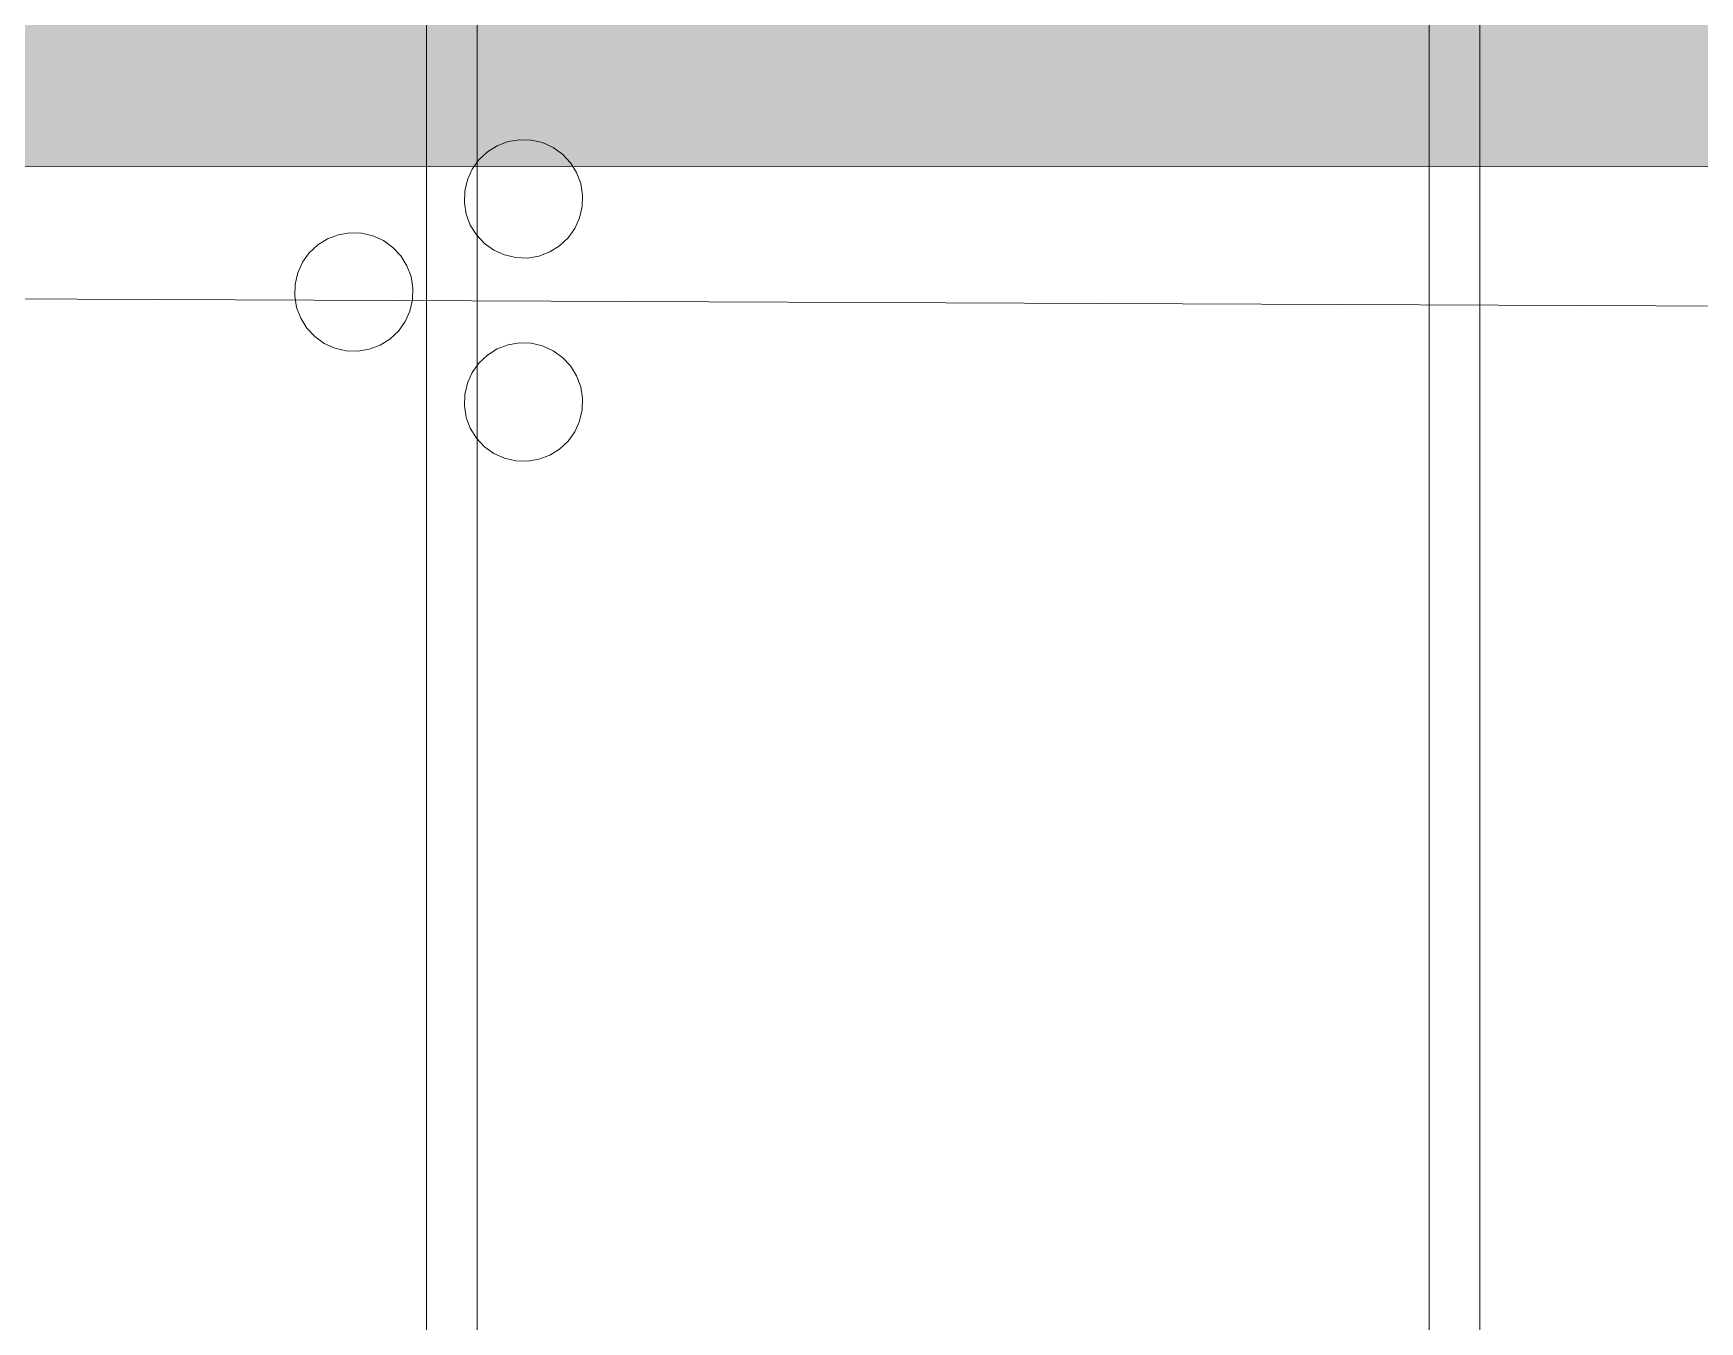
# Model space of a CAD drawing. Header units: inches. Extents: x -10671 to 1761, y -674 to 7170.
# Drawn here: x -7963.9 to -7767.1, y 5463.4 to 5615.5 of the extents above; entities that cross this region are included whole.
import ezdxf

# ---------------------------------------------------------------- set-up
doc = ezdxf.new("R2010")
doc.units = ezdxf.units.IN
doc.header["$LTSCALE"] = 19.2
doc.header["$MEASUREMENT"] = 0
doc.layers.add('Venue-Ceiling-HVAC', color=7, linetype='Continuous', lineweight=5, true_color=0xbbbbbb)
doc.layers.add('Venue-Rigging Steel-High', color=7, linetype='Continuous', lineweight=5, true_color=0x800000)
doc.layers.add('Venue-Ceiling-Lights', color=7, linetype='Continuous', lineweight=5)
doc.layers.add('Venue-Ceiling-Lights Circuits', color=7, linetype='Continuous', lineweight=5)

# ---------------------------------------------------------------- blocks, each defined once
blk = doc.blocks.new('Group-1314-1')
at = {"layer": 'Venue-Ceiling-Lights', "color": 12, "linetype": 'Continuous', "lineweight": 5, "true_color": 0xdd0000}
for points, invisible_edges in [([(-7912.96, 5595.51, 372.05), (-7910.24, 5601.52, 372.05), (-7906.44, 5602.95, 372.05), (-7912.96, 5595.51, 372.05)], 15), ([(-7905.52, 5588.98, 372.05), (-7912.96, 5595.51, 372.05), (-7906.44, 5602.95, 372.05), (-7905.52, 5588.98, 372.05)], 15), ([(-7906.44, 5602.95, 360.05), (-7910.24, 5601.52, 360.05), (-7912.96, 5595.51, 360.05), (-7906.44, 5602.95, 360.05)], 15), ([(-7898.99, 5596.42, 360.05), (-7906.44, 5602.95, 360.05), (-7912.96, 5595.51, 360.05), (-7898.99, 5596.42, 360.05)], 15), ([(-7912.96, 5595.51, 372.05), (-7912.04, 5599.47, 372.05), (-7910.24, 5601.52, 372.05), (-7912.96, 5595.51, 372.05)], 15), ([(-7910.24, 5601.52, 360.05), (-7912.04, 5599.47, 360.05), (-7912.96, 5595.51, 360.05), (-7910.24, 5601.52, 360.05)], 15), ([(-7912.04, 5599.47, 372.05), (-7911.24, 5600.58, 372.05), (-7910.24, 5601.52, 372.05), (-7912.04, 5599.47, 372.05)], 12), ([(-7910.24, 5601.52, 360.05), (-7911.24, 5600.58, 360.05), (-7912.04, 5599.47, 360.05), (-7910.24, 5601.52, 360.05)], 12), ([(-7910.24, 5601.52, 372.05), (-7909.08, 5602.24, 372.05), (-7906.44, 5602.95, 372.05), (-7910.24, 5601.52, 372.05)], 14), ([(-7906.44, 5602.95, 360.05), (-7909.08, 5602.24, 360.05), (-7910.24, 5601.52, 360.05), (-7906.44, 5602.95, 360.05)], 13), ([(-7909.08, 5602.24, 372.05), (-7907.79, 5602.73, 372.05), (-7906.44, 5602.95, 372.05), (-7909.08, 5602.24, 372.05)], 12), ([(-7906.44, 5602.95, 360.05), (-7907.79, 5602.73, 360.05), (-7909.08, 5602.24, 360.05), (-7906.44, 5602.95, 360.05)], 12), ([(-7906.44, 5602.95, 372.05), (-7905.07, 5602.91, 372.05), (-7902.48, 5602.03, 372.05), (-7906.44, 5602.95, 372.05)], 14), ([(-7906.44, 5602.95, 372.05), (-7902.48, 5602.03, 372.05), (-7900.43, 5600.23, 372.05), (-7906.44, 5602.95, 372.05)], 15), ([(-7906.44, 5602.95, 372.05), (-7900.43, 5600.23, 372.05), (-7898.99, 5596.42, 372.05), (-7906.44, 5602.95, 372.05)], 15), ([(-7906.44, 5602.95, 372.05), (-7898.99, 5596.42, 372.05), (-7905.52, 5588.98, 372.05), (-7906.44, 5602.95, 372.05)], 15), ([(-7902.48, 5602.03, 360.05), (-7905.07, 5602.91, 360.05), (-7906.44, 5602.95, 360.05), (-7902.48, 5602.03, 360.05)], 13), ([(-7900.43, 5600.23, 360.05), (-7902.48, 5602.03, 360.05), (-7906.44, 5602.95, 360.05), (-7900.43, 5600.23, 360.05)], 15), ([(-7898.99, 5596.42, 360.05), (-7900.43, 5600.23, 360.05), (-7906.44, 5602.95, 360.05), (-7898.99, 5596.42, 360.05)], 15), ([(-7905.07, 5602.91, 372.05), (-7903.73, 5602.6, 372.05), (-7902.48, 5602.03, 372.05), (-7905.07, 5602.91, 372.05)], 12), ([(-7902.48, 5602.03, 360.05), (-7903.73, 5602.6, 360.05), (-7905.07, 5602.91, 360.05), (-7902.48, 5602.03, 360.05)], 12), ([(-7902.48, 5602.03, 372.05), (-7901.36, 5601.23, 372.05), (-7900.43, 5600.23, 372.05), (-7902.48, 5602.03, 372.05)], 12), ([(-7900.43, 5600.23, 360.05), (-7901.36, 5601.23, 360.05), (-7902.48, 5602.03, 360.05), (-7900.43, 5600.23, 360.05)], 12), ([(-7912.96, 5595.51, 372.05), (-7912.92, 5596.88, 372.05), (-7912.04, 5599.47, 372.05), (-7912.96, 5595.51, 372.05)], 14), ([(-7912.04, 5599.47, 360.05), (-7912.92, 5596.88, 360.05), (-7912.96, 5595.51, 360.05), (-7912.04, 5599.47, 360.05)], 13), ([(-7912.92, 5596.88, 372.05), (-7912.61, 5598.22, 372.05), (-7912.04, 5599.47, 372.05), (-7912.92, 5596.88, 372.05)], 12), ([(-7912.04, 5599.47, 360.05), (-7912.61, 5598.22, 360.05), (-7912.92, 5596.88, 360.05), (-7912.04, 5599.47, 360.05)], 12), ([(-7900.43, 5600.23, 372.05), (-7899.7, 5599.06, 372.05), (-7898.99, 5596.42, 372.05), (-7900.43, 5600.23, 372.05)], 14), ([(-7898.99, 5596.42, 360.05), (-7899.7, 5599.06, 360.05), (-7900.43, 5600.23, 360.05), (-7898.99, 5596.42, 360.05)], 13), ([(-7899.7, 5599.06, 372.05), (-7899.22, 5597.78, 372.05), (-7898.99, 5596.42, 372.05), (-7899.7, 5599.06, 372.05)], 12), ([(-7898.99, 5596.42, 360.05), (-7899.22, 5597.78, 360.05), (-7899.7, 5599.06, 360.05), (-7898.99, 5596.42, 360.05)], 12), ([(-7912.96, 5595.51, 360.05), (-7905.52, 5588.98, 360.05), (-7898.99, 5596.42, 360.05), (-7912.96, 5595.51, 360.05)], 15), ([(-7912.26, 5592.87, 372.05), (-7912.74, 5594.15, 372.05), (-7912.96, 5595.51, 372.05), (-7912.26, 5592.87, 372.05)], 12), ([(-7911.53, 5591.71, 372.05), (-7912.26, 5592.87, 372.05), (-7912.96, 5595.51, 372.05), (-7911.53, 5591.71, 372.05)], 14), ([(-7905.52, 5588.98, 372.05), (-7911.53, 5591.71, 372.05), (-7912.96, 5595.51, 372.05), (-7905.52, 5588.98, 372.05)], 15), ([(-7912.96, 5595.51, 360.05), (-7912.74, 5594.15, 360.05), (-7912.26, 5592.87, 360.05), (-7912.96, 5595.51, 360.05)], 12), ([(-7912.96, 5595.51, 360.05), (-7912.26, 5592.87, 360.05), (-7911.53, 5591.71, 360.05), (-7912.96, 5595.51, 360.05)], 13), ([(-7912.96, 5595.51, 360.05), (-7911.53, 5591.71, 360.05), (-7905.52, 5588.98, 360.05), (-7912.96, 5595.51, 360.05)], 15), ([(-7898.99, 5596.42, 372.05), (-7901.72, 5590.41, 372.05), (-7905.52, 5588.98, 372.05), (-7898.99, 5596.42, 372.05)], 15), ([(-7905.52, 5588.98, 360.05), (-7901.72, 5590.41, 360.05), (-7898.99, 5596.42, 360.05), (-7905.52, 5588.98, 360.05)], 15), ([(-7898.99, 5596.42, 372.05), (-7899.92, 5592.47, 372.05), (-7901.72, 5590.41, 372.05), (-7898.99, 5596.42, 372.05)], 15), ([(-7901.72, 5590.41, 360.05), (-7899.92, 5592.47, 360.05), (-7898.99, 5596.42, 360.05), (-7901.72, 5590.41, 360.05)], 15), ([(-7898.99, 5596.42, 372.05), (-7899.04, 5595.05, 372.05), (-7899.92, 5592.47, 372.05), (-7898.99, 5596.42, 372.05)], 14), ([(-7899.92, 5592.47, 360.05), (-7899.04, 5595.05, 360.05), (-7898.99, 5596.42, 360.05), (-7899.92, 5592.47, 360.05)], 13), ([(-7899.04, 5595.05, 372.05), (-7899.35, 5593.72, 372.05), (-7899.92, 5592.47, 372.05), (-7899.04, 5595.05, 372.05)], 12), ([(-7899.92, 5592.47, 360.05), (-7899.35, 5593.72, 360.05), (-7899.04, 5595.05, 360.05), (-7899.92, 5592.47, 360.05)], 12), ([(-7933, 5584.51, 372.05), (-7930.28, 5590.52, 372.05), (-7926.47, 5591.95, 372.05), (-7933, 5584.51, 372.05)], 15), ([(-7925.56, 5577.98, 372.05), (-7933, 5584.51, 372.05), (-7926.47, 5591.95, 372.05), (-7925.56, 5577.98, 372.05)], 15), ([(-7926.47, 5591.95, 360.05), (-7930.28, 5590.52, 360.05), (-7933, 5584.51, 360.05), (-7926.47, 5591.95, 360.05)], 15), ([(-7919.03, 5585.42, 360.05), (-7926.47, 5591.95, 360.05), (-7933, 5584.51, 360.05), (-7919.03, 5585.42, 360.05)], 15), ([(-7930.28, 5590.52, 372.05), (-7929.11, 5591.24, 372.05), (-7926.47, 5591.95, 372.05), (-7930.28, 5590.52, 372.05)], 14), ([(-7926.47, 5591.95, 360.05), (-7929.11, 5591.24, 360.05), (-7930.28, 5590.52, 360.05), (-7926.47, 5591.95, 360.05)], 13), ([(-7929.11, 5591.24, 372.05), (-7927.83, 5591.73, 372.05), (-7926.47, 5591.95, 372.05), (-7929.11, 5591.24, 372.05)], 12), ([(-7926.47, 5591.95, 360.05), (-7927.83, 5591.73, 360.05), (-7929.11, 5591.24, 360.05), (-7926.47, 5591.95, 360.05)], 12), ([(-7926.47, 5591.95, 372.05), (-7925.1, 5591.91, 372.05), (-7922.51, 5591.03, 372.05), (-7926.47, 5591.95, 372.05)], 14), ([(-7926.47, 5591.95, 372.05), (-7922.51, 5591.03, 372.05), (-7920.46, 5589.23, 372.05), (-7926.47, 5591.95, 372.05)], 15), ([(-7926.47, 5591.95, 372.05), (-7920.46, 5589.23, 372.05), (-7919.03, 5585.42, 372.05), (-7926.47, 5591.95, 372.05)], 15), ([(-7926.47, 5591.95, 372.05), (-7919.03, 5585.42, 372.05), (-7925.56, 5577.98, 372.05), (-7926.47, 5591.95, 372.05)], 15), ([(-7922.51, 5591.03, 360.05), (-7925.1, 5591.91, 360.05), (-7926.47, 5591.95, 360.05), (-7922.51, 5591.03, 360.05)], 13), ([(-7920.46, 5589.23, 360.05), (-7922.51, 5591.03, 360.05), (-7926.47, 5591.95, 360.05), (-7920.46, 5589.23, 360.05)], 15), ([(-7919.03, 5585.42, 360.05), (-7920.46, 5589.23, 360.05), (-7926.47, 5591.95, 360.05), (-7919.03, 5585.42, 360.05)], 15), ([(-7925.1, 5591.91, 372.05), (-7923.76, 5591.6, 372.05), (-7922.51, 5591.03, 372.05), (-7925.1, 5591.91, 372.05)], 12), ([(-7922.51, 5591.03, 360.05), (-7923.76, 5591.6, 360.05), (-7925.1, 5591.91, 360.05), (-7922.51, 5591.03, 360.05)], 12), ([(-7909.48, 5589.9, 372.05), (-7910.59, 5590.7, 372.05), (-7911.53, 5591.71, 372.05), (-7909.48, 5589.9, 372.05)], 12), ([(-7905.52, 5588.98, 372.05), (-7909.48, 5589.9, 372.05), (-7911.53, 5591.71, 372.05), (-7905.52, 5588.98, 372.05)], 15), ([(-7911.53, 5591.71, 360.05), (-7910.59, 5590.7, 360.05), (-7909.48, 5589.9, 360.05), (-7911.53, 5591.71, 360.05)], 12), ([(-7911.53, 5591.71, 360.05), (-7909.48, 5589.9, 360.05), (-7905.52, 5588.98, 360.05), (-7911.53, 5591.71, 360.05)], 15), ([(-7899.92, 5592.47, 372.05), (-7900.72, 5591.35, 372.05), (-7901.72, 5590.41, 372.05), (-7899.92, 5592.47, 372.05)], 12), ([(-7901.72, 5590.41, 360.05), (-7900.72, 5591.35, 360.05), (-7899.92, 5592.47, 360.05), (-7901.72, 5590.41, 360.05)], 12), ([(-7933, 5584.51, 372.05), (-7932.08, 5588.47, 372.05), (-7930.28, 5590.52, 372.05), (-7933, 5584.51, 372.05)], 15), ([(-7930.28, 5590.52, 360.05), (-7932.08, 5588.47, 360.05), (-7933, 5584.51, 360.05), (-7930.28, 5590.52, 360.05)], 15), ([(-7932.08, 5588.47, 372.05), (-7931.28, 5589.58, 372.05), (-7930.28, 5590.52, 372.05), (-7932.08, 5588.47, 372.05)], 12), ([(-7930.28, 5590.52, 360.05), (-7931.28, 5589.58, 360.05), (-7932.08, 5588.47, 360.05), (-7930.28, 5590.52, 360.05)], 12), ([(-7922.51, 5591.03, 372.05), (-7921.4, 5590.23, 372.05), (-7920.46, 5589.23, 372.05), (-7922.51, 5591.03, 372.05)], 12), ([(-7920.46, 5589.23, 360.05), (-7921.4, 5590.23, 360.05), (-7922.51, 5591.03, 360.05), (-7920.46, 5589.23, 360.05)], 12), ([(-7906.89, 5589.03, 372.05), (-7908.23, 5589.34, 372.05), (-7909.48, 5589.9, 372.05), (-7906.89, 5589.03, 372.05)], 12), ([(-7905.52, 5588.98, 372.05), (-7906.89, 5589.03, 372.05), (-7909.48, 5589.9, 372.05), (-7905.52, 5588.98, 372.05)], 14), ([(-7909.48, 5589.9, 360.05), (-7908.23, 5589.34, 360.05), (-7906.89, 5589.03, 360.05), (-7909.48, 5589.9, 360.05)], 12), ([(-7909.48, 5589.9, 360.05), (-7906.89, 5589.03, 360.05), (-7905.52, 5588.98, 360.05), (-7909.48, 5589.9, 360.05)], 13), ([(-7901.72, 5590.41, 372.05), (-7902.88, 5589.69, 372.05), (-7905.52, 5588.98, 372.05), (-7901.72, 5590.41, 372.05)], 14), ([(-7905.52, 5588.98, 360.05), (-7902.88, 5589.69, 360.05), (-7901.72, 5590.41, 360.05), (-7905.52, 5588.98, 360.05)], 13), ([(-7902.88, 5589.69, 372.05), (-7904.17, 5589.21, 372.05), (-7905.52, 5588.98, 372.05), (-7902.88, 5589.69, 372.05)], 12), ([(-7905.52, 5588.98, 360.05), (-7904.17, 5589.21, 360.05), (-7902.88, 5589.69, 360.05), (-7905.52, 5588.98, 360.05)], 12), ([(-7933, 5584.51, 372.05), (-7932.95, 5585.88, 372.05), (-7932.08, 5588.47, 372.05), (-7933, 5584.51, 372.05)], 14), ([(-7932.08, 5588.47, 360.05), (-7932.95, 5585.88, 360.05), (-7933, 5584.51, 360.05), (-7932.08, 5588.47, 360.05)], 13), ([(-7932.95, 5585.88, 372.05), (-7932.64, 5587.22, 372.05), (-7932.08, 5588.47, 372.05), (-7932.95, 5585.88, 372.05)], 12), ([(-7932.08, 5588.47, 360.05), (-7932.64, 5587.22, 360.05), (-7932.95, 5585.88, 360.05), (-7932.08, 5588.47, 360.05)], 12), ([(-7920.46, 5589.23, 372.05), (-7919.74, 5588.06, 372.05), (-7919.03, 5585.42, 372.05), (-7920.46, 5589.23, 372.05)], 14), ([(-7919.03, 5585.42, 360.05), (-7919.74, 5588.06, 360.05), (-7920.46, 5589.23, 360.05), (-7919.03, 5585.42, 360.05)], 13), ([(-7919.74, 5588.06, 372.05), (-7919.25, 5586.78, 372.05), (-7919.03, 5585.42, 372.05), (-7919.74, 5588.06, 372.05)], 12), ([(-7919.03, 5585.42, 360.05), (-7919.25, 5586.78, 360.05), (-7919.74, 5588.06, 360.05), (-7919.03, 5585.42, 360.05)], 12), ([(-7933, 5584.51, 360.05), (-7925.56, 5577.98, 360.05), (-7919.03, 5585.42, 360.05), (-7933, 5584.51, 360.05)], 15), ([(-7919.03, 5585.42, 372.05), (-7921.75, 5579.41, 372.05), (-7925.56, 5577.98, 372.05), (-7919.03, 5585.42, 372.05)], 15), ([(-7925.56, 5577.98, 360.05), (-7921.75, 5579.41, 360.05), (-7919.03, 5585.42, 360.05), (-7925.56, 5577.98, 360.05)], 15), ([(-7919.03, 5585.42, 372.05), (-7919.95, 5581.47, 372.05), (-7921.75, 5579.41, 372.05), (-7919.03, 5585.42, 372.05)], 15), ([(-7921.75, 5579.41, 360.05), (-7919.95, 5581.47, 360.05), (-7919.03, 5585.42, 360.05), (-7921.75, 5579.41, 360.05)], 15), ([(-7919.03, 5585.42, 372.05), (-7919.07, 5584.05, 372.05), (-7919.95, 5581.47, 372.05), (-7919.03, 5585.42, 372.05)], 14), ([(-7919.95, 5581.47, 360.05), (-7919.07, 5584.05, 360.05), (-7919.03, 5585.42, 360.05), (-7919.95, 5581.47, 360.05)], 13), ([(-7932.29, 5581.87, 372.05), (-7932.78, 5583.15, 372.05), (-7933, 5584.51, 372.05), (-7932.29, 5581.87, 372.05)], 12), ([(-7931.57, 5580.71, 372.05), (-7932.29, 5581.87, 372.05), (-7933, 5584.51, 372.05), (-7931.57, 5580.71, 372.05)], 14), ([(-7925.56, 5577.98, 372.05), (-7931.57, 5580.71, 372.05), (-7933, 5584.51, 372.05), (-7925.56, 5577.98, 372.05)], 15), ([(-7933, 5584.51, 360.05), (-7932.78, 5583.15, 360.05), (-7932.29, 5581.87, 360.05), (-7933, 5584.51, 360.05)], 12), ([(-7933, 5584.51, 360.05), (-7932.29, 5581.87, 360.05), (-7931.57, 5580.71, 360.05), (-7933, 5584.51, 360.05)], 13), ([(-7933, 5584.51, 360.05), (-7931.57, 5580.71, 360.05), (-7925.56, 5577.98, 360.05), (-7933, 5584.51, 360.05)], 15), ([(-7919.07, 5584.05, 372.05), (-7919.39, 5582.72, 372.05), (-7919.95, 5581.47, 372.05), (-7919.07, 5584.05, 372.05)], 12), ([(-7919.95, 5581.47, 360.05), (-7919.39, 5582.72, 360.05), (-7919.07, 5584.05, 360.05), (-7919.95, 5581.47, 360.05)], 12), ([(-7919.95, 5581.47, 372.05), (-7920.75, 5580.35, 372.05), (-7921.75, 5579.41, 372.05), (-7919.95, 5581.47, 372.05)], 12), ([(-7921.75, 5579.41, 360.05), (-7920.75, 5580.35, 360.05), (-7919.95, 5581.47, 360.05), (-7921.75, 5579.41, 360.05)], 12), ([(-7929.51, 5578.9, 372.05), (-7930.63, 5579.7, 372.05), (-7931.57, 5580.71, 372.05), (-7929.51, 5578.9, 372.05)], 12), ([(-7925.56, 5577.98, 372.05), (-7929.51, 5578.9, 372.05), (-7931.57, 5580.71, 372.05), (-7925.56, 5577.98, 372.05)], 15), ([(-7931.57, 5580.71, 360.05), (-7930.63, 5579.7, 360.05), (-7929.51, 5578.9, 360.05), (-7931.57, 5580.71, 360.05)], 12), ([(-7931.57, 5580.71, 360.05), (-7929.51, 5578.9, 360.05), (-7925.56, 5577.98, 360.05), (-7931.57, 5580.71, 360.05)], 15), ([(-7926.93, 5578.03, 372.05), (-7928.26, 5578.34, 372.05), (-7929.51, 5578.9, 372.05), (-7926.93, 5578.03, 372.05)], 12), ([(-7925.56, 5577.98, 372.05), (-7926.93, 5578.03, 372.05), (-7929.51, 5578.9, 372.05), (-7925.56, 5577.98, 372.05)], 14), ([(-7929.51, 5578.9, 360.05), (-7928.26, 5578.34, 360.05), (-7926.93, 5578.03, 360.05), (-7929.51, 5578.9, 360.05)], 12), ([(-7929.51, 5578.9, 360.05), (-7926.93, 5578.03, 360.05), (-7925.56, 5577.98, 360.05), (-7929.51, 5578.9, 360.05)], 13), ([(-7921.75, 5579.41, 372.05), (-7922.92, 5578.69, 372.05), (-7925.56, 5577.98, 372.05), (-7921.75, 5579.41, 372.05)], 14), ([(-7925.56, 5577.98, 360.05), (-7922.92, 5578.69, 360.05), (-7921.75, 5579.41, 360.05), (-7925.56, 5577.98, 360.05)], 13), ([(-7922.92, 5578.69, 372.05), (-7924.2, 5578.21, 372.05), (-7925.56, 5577.98, 372.05), (-7922.92, 5578.69, 372.05)], 12), ([(-7925.56, 5577.98, 360.05), (-7924.2, 5578.21, 360.05), (-7922.92, 5578.69, 360.05), (-7925.56, 5577.98, 360.05)], 12), ([(-7912.96, 5571.51, 372.05), (-7910.24, 5577.52, 372.05), (-7906.44, 5578.95, 372.05), (-7912.96, 5571.51, 372.05)], 15), ([(-7905.52, 5564.98, 372.05), (-7912.96, 5571.51, 372.05), (-7906.44, 5578.95, 372.05), (-7905.52, 5564.98, 372.05)], 15), ([(-7906.44, 5578.95, 360.05), (-7910.24, 5577.52, 360.05), (-7912.96, 5571.51, 360.05), (-7906.44, 5578.95, 360.05)], 15), ([(-7898.99, 5572.42, 360.05), (-7906.44, 5578.95, 360.05), (-7912.96, 5571.51, 360.05), (-7898.99, 5572.42, 360.05)], 15), ([(-7912.96, 5571.51, 372.05), (-7912.04, 5575.47, 372.05), (-7910.24, 5577.52, 372.05), (-7912.96, 5571.51, 372.05)], 15), ([(-7910.24, 5577.52, 360.05), (-7912.04, 5575.47, 360.05), (-7912.96, 5571.51, 360.05), (-7910.24, 5577.52, 360.05)], 15), ([(-7912.04, 5575.47, 372.05), (-7911.24, 5576.58, 372.05), (-7910.24, 5577.52, 372.05), (-7912.04, 5575.47, 372.05)], 12), ([(-7910.24, 5577.52, 360.05), (-7911.24, 5576.58, 360.05), (-7912.04, 5575.47, 360.05), (-7910.24, 5577.52, 360.05)], 12), ([(-7910.24, 5577.52, 372.05), (-7909.08, 5578.24, 372.05), (-7906.44, 5578.95, 372.05), (-7910.24, 5577.52, 372.05)], 14), ([(-7906.44, 5578.95, 360.05), (-7909.08, 5578.24, 360.05), (-7910.24, 5577.52, 360.05), (-7906.44, 5578.95, 360.05)], 13), ([(-7909.08, 5578.24, 372.05), (-7907.79, 5578.73, 372.05), (-7906.44, 5578.95, 372.05), (-7909.08, 5578.24, 372.05)], 12), ([(-7906.44, 5578.95, 360.05), (-7907.79, 5578.73, 360.05), (-7909.08, 5578.24, 360.05), (-7906.44, 5578.95, 360.05)], 12), ([(-7906.44, 5578.95, 372.05), (-7905.07, 5578.91, 372.05), (-7902.48, 5578.03, 372.05), (-7906.44, 5578.95, 372.05)], 14), ([(-7906.44, 5578.95, 372.05), (-7902.48, 5578.03, 372.05), (-7900.43, 5576.23, 372.05), (-7906.44, 5578.95, 372.05)], 15), ([(-7906.44, 5578.95, 372.05), (-7900.43, 5576.23, 372.05), (-7898.99, 5572.42, 372.05), (-7906.44, 5578.95, 372.05)], 15), ([(-7906.44, 5578.95, 372.05), (-7898.99, 5572.42, 372.05), (-7905.52, 5564.98, 372.05), (-7906.44, 5578.95, 372.05)], 15), ([(-7902.48, 5578.03, 360.05), (-7905.07, 5578.91, 360.05), (-7906.44, 5578.95, 360.05), (-7902.48, 5578.03, 360.05)], 13), ([(-7900.43, 5576.23, 360.05), (-7902.48, 5578.03, 360.05), (-7906.44, 5578.95, 360.05), (-7900.43, 5576.23, 360.05)], 15), ([(-7898.99, 5572.42, 360.05), (-7900.43, 5576.23, 360.05), (-7906.44, 5578.95, 360.05), (-7898.99, 5572.42, 360.05)], 15), ([(-7905.07, 5578.91, 372.05), (-7903.73, 5578.6, 372.05), (-7902.48, 5578.03, 372.05), (-7905.07, 5578.91, 372.05)], 12), ([(-7902.48, 5578.03, 360.05), (-7903.73, 5578.6, 360.05), (-7905.07, 5578.91, 360.05), (-7902.48, 5578.03, 360.05)], 12), ([(-7902.48, 5578.03, 372.05), (-7901.36, 5577.23, 372.05), (-7900.43, 5576.23, 372.05), (-7902.48, 5578.03, 372.05)], 12), ([(-7900.43, 5576.23, 360.05), (-7901.36, 5577.23, 360.05), (-7902.48, 5578.03, 360.05), (-7900.43, 5576.23, 360.05)], 12), ([(-7900.43, 5576.23, 372.05), (-7899.7, 5575.06, 372.05), (-7898.99, 5572.42, 372.05), (-7900.43, 5576.23, 372.05)], 14), ([(-7898.99, 5572.42, 360.05), (-7899.7, 5575.06, 360.05), (-7900.43, 5576.23, 360.05), (-7898.99, 5572.42, 360.05)], 13), ([(-7912.96, 5571.51, 372.05), (-7912.92, 5572.88, 372.05), (-7912.04, 5575.47, 372.05), (-7912.96, 5571.51, 372.05)], 14), ([(-7912.04, 5575.47, 360.05), (-7912.92, 5572.88, 360.05), (-7912.96, 5571.51, 360.05), (-7912.04, 5575.47, 360.05)], 13), ([(-7912.92, 5572.88, 372.05), (-7912.61, 5574.22, 372.05), (-7912.04, 5575.47, 372.05), (-7912.92, 5572.88, 372.05)], 12), ([(-7912.04, 5575.47, 360.05), (-7912.61, 5574.22, 360.05), (-7912.92, 5572.88, 360.05), (-7912.04, 5575.47, 360.05)], 12), ([(-7899.7, 5575.06, 372.05), (-7899.22, 5573.78, 372.05), (-7898.99, 5572.42, 372.05), (-7899.7, 5575.06, 372.05)], 12), ([(-7898.99, 5572.42, 360.05), (-7899.22, 5573.78, 360.05), (-7899.7, 5575.06, 360.05), (-7898.99, 5572.42, 360.05)], 12), ([(-7912.96, 5571.51, 360.05), (-7905.52, 5564.98, 360.05), (-7898.99, 5572.42, 360.05), (-7912.96, 5571.51, 360.05)], 15), ([(-7898.99, 5572.42, 372.05), (-7901.72, 5566.41, 372.05), (-7905.52, 5564.98, 372.05), (-7898.99, 5572.42, 372.05)], 15), ([(-7905.52, 5564.98, 360.05), (-7901.72, 5566.41, 360.05), (-7898.99, 5572.42, 360.05), (-7905.52, 5564.98, 360.05)], 15), ([(-7898.99, 5572.42, 372.05), (-7899.92, 5568.47, 372.05), (-7901.72, 5566.41, 372.05), (-7898.99, 5572.42, 372.05)], 15), ([(-7901.72, 5566.41, 360.05), (-7899.92, 5568.47, 360.05), (-7898.99, 5572.42, 360.05), (-7901.72, 5566.41, 360.05)], 15), ([(-7898.99, 5572.42, 372.05), (-7899.04, 5571.05, 372.05), (-7899.92, 5568.47, 372.05), (-7898.99, 5572.42, 372.05)], 14), ([(-7899.92, 5568.47, 360.05), (-7899.04, 5571.05, 360.05), (-7898.99, 5572.42, 360.05), (-7899.92, 5568.47, 360.05)], 13), ([(-7912.26, 5568.87, 372.05), (-7912.74, 5570.15, 372.05), (-7912.96, 5571.51, 372.05), (-7912.26, 5568.87, 372.05)], 12), ([(-7911.53, 5567.71, 372.05), (-7912.26, 5568.87, 372.05), (-7912.96, 5571.51, 372.05), (-7911.53, 5567.71, 372.05)], 14), ([(-7905.52, 5564.98, 372.05), (-7911.53, 5567.71, 372.05), (-7912.96, 5571.51, 372.05), (-7905.52, 5564.98, 372.05)], 15), ([(-7912.96, 5571.51, 360.05), (-7912.74, 5570.15, 360.05), (-7912.26, 5568.87, 360.05), (-7912.96, 5571.51, 360.05)], 12), ([(-7912.96, 5571.51, 360.05), (-7912.26, 5568.87, 360.05), (-7911.53, 5567.71, 360.05), (-7912.96, 5571.51, 360.05)], 13), ([(-7912.96, 5571.51, 360.05), (-7911.53, 5567.71, 360.05), (-7905.52, 5564.98, 360.05), (-7912.96, 5571.51, 360.05)], 15), ([(-7899.04, 5571.05, 372.05), (-7899.35, 5569.72, 372.05), (-7899.92, 5568.47, 372.05), (-7899.04, 5571.05, 372.05)], 12), ([(-7899.92, 5568.47, 360.05), (-7899.35, 5569.72, 360.05), (-7899.04, 5571.05, 360.05), (-7899.92, 5568.47, 360.05)], 12), ([(-7909.48, 5565.9, 372.05), (-7910.59, 5566.7, 372.05), (-7911.53, 5567.71, 372.05), (-7909.48, 5565.9, 372.05)], 12), ([(-7905.52, 5564.98, 372.05), (-7909.48, 5565.9, 372.05), (-7911.53, 5567.71, 372.05), (-7905.52, 5564.98, 372.05)], 15), ([(-7911.53, 5567.71, 360.05), (-7910.59, 5566.7, 360.05), (-7909.48, 5565.9, 360.05), (-7911.53, 5567.71, 360.05)], 12), ([(-7911.53, 5567.71, 360.05), (-7909.48, 5565.9, 360.05), (-7905.52, 5564.98, 360.05), (-7911.53, 5567.71, 360.05)], 15), ([(-7899.92, 5568.47, 372.05), (-7900.72, 5567.35, 372.05), (-7901.72, 5566.41, 372.05), (-7899.92, 5568.47, 372.05)], 12), ([(-7901.72, 5566.41, 360.05), (-7900.72, 5567.35, 360.05), (-7899.92, 5568.47, 360.05), (-7901.72, 5566.41, 360.05)], 12), ([(-7906.89, 5565.03, 372.05), (-7908.23, 5565.34, 372.05), (-7909.48, 5565.9, 372.05), (-7906.89, 5565.03, 372.05)], 12), ([(-7905.52, 5564.98, 372.05), (-7906.89, 5565.03, 372.05), (-7909.48, 5565.9, 372.05), (-7905.52, 5564.98, 372.05)], 14), ([(-7909.48, 5565.9, 360.05), (-7908.23, 5565.34, 360.05), (-7906.89, 5565.03, 360.05), (-7909.48, 5565.9, 360.05)], 12), ([(-7909.48, 5565.9, 360.05), (-7906.89, 5565.03, 360.05), (-7905.52, 5564.98, 360.05), (-7909.48, 5565.9, 360.05)], 13), ([(-7901.72, 5566.41, 372.05), (-7902.88, 5565.69, 372.05), (-7905.52, 5564.98, 372.05), (-7901.72, 5566.41, 372.05)], 14), ([(-7905.52, 5564.98, 360.05), (-7902.88, 5565.69, 360.05), (-7901.72, 5566.41, 360.05), (-7905.52, 5564.98, 360.05)], 13), ([(-7902.88, 5565.69, 372.05), (-7904.17, 5565.21, 372.05), (-7905.52, 5564.98, 372.05), (-7902.88, 5565.69, 372.05)], 12), ([(-7905.52, 5564.98, 360.05), (-7904.17, 5565.21, 360.05), (-7902.88, 5565.69, 360.05), (-7905.52, 5564.98, 360.05)], 12)]:
    blk.add_3dface(points, dxfattribs=dict(at, invisible_edges=invisible_edges))
for points in [[(-7910.24, 5601.52, 372.05), (-7910.24, 5601.52, 360.05), (-7911.24, 5600.58, 360.05), (-7911.24, 5600.58, 372.05)], [(-7909.08, 5602.24, 372.05), (-7909.08, 5602.24, 360.05), (-7910.24, 5601.52, 360.05), (-7910.24, 5601.52, 372.05)], [(-7907.79, 5602.73, 372.05), (-7907.79, 5602.73, 360.05), (-7909.08, 5602.24, 360.05), (-7909.08, 5602.24, 372.05)], [(-7906.44, 5602.95, 372.05), (-7906.44, 5602.95, 360.05), (-7907.79, 5602.73, 360.05), (-7907.79, 5602.73, 372.05)], [(-7905.07, 5602.91, 372.05), (-7905.07, 5602.91, 360.05), (-7906.44, 5602.95, 360.05), (-7906.44, 5602.95, 372.05)], [(-7903.73, 5602.6, 372.05), (-7903.73, 5602.6, 360.05), (-7905.07, 5602.91, 360.05), (-7905.07, 5602.91, 372.05)], [(-7902.48, 5602.03, 372.05), (-7902.48, 5602.03, 360.05), (-7903.73, 5602.6, 360.05), (-7903.73, 5602.6, 372.05)], [(-7901.36, 5601.23, 372.05), (-7901.36, 5601.23, 360.05), (-7902.48, 5602.03, 360.05), (-7902.48, 5602.03, 372.05)], [(-7900.43, 5600.23, 372.05), (-7900.43, 5600.23, 360.05), (-7901.36, 5601.23, 360.05), (-7901.36, 5601.23, 372.05)], [(-7912.04, 5599.47, 372.05), (-7912.04, 5599.47, 360.05), (-7912.61, 5598.22, 360.05), (-7912.61, 5598.22, 372.05)], [(-7911.24, 5600.58, 372.05), (-7911.24, 5600.58, 360.05), (-7912.04, 5599.47, 360.05), (-7912.04, 5599.47, 372.05)], [(-7899.7, 5599.06, 372.05), (-7899.7, 5599.06, 360.05), (-7900.43, 5600.23, 360.05), (-7900.43, 5600.23, 372.05)], [(-7912.61, 5598.22, 372.05), (-7912.61, 5598.22, 360.05), (-7912.92, 5596.88, 360.05), (-7912.92, 5596.88, 372.05)], [(-7899.22, 5597.78, 372.05), (-7899.22, 5597.78, 360.05), (-7899.7, 5599.06, 360.05), (-7899.7, 5599.06, 372.05)], [(-7898.99, 5596.42, 372.05), (-7898.99, 5596.42, 360.05), (-7899.22, 5597.78, 360.05), (-7899.22, 5597.78, 372.05)], [(-7912.92, 5596.88, 372.05), (-7912.92, 5596.88, 360.05), (-7912.96, 5595.51, 360.05), (-7912.96, 5595.51, 372.05)], [(-7912.96, 5595.51, 372.05), (-7912.96, 5595.51, 360.05), (-7912.74, 5594.15, 360.05), (-7912.74, 5594.15, 372.05)], [(-7899.04, 5595.05, 372.05), (-7899.04, 5595.05, 360.05), (-7898.99, 5596.42, 360.05), (-7898.99, 5596.42, 372.05)], [(-7912.74, 5594.15, 372.05), (-7912.74, 5594.15, 360.05), (-7912.26, 5592.87, 360.05), (-7912.26, 5592.87, 372.05)], [(-7899.92, 5592.47, 372.05), (-7899.92, 5592.47, 360.05), (-7899.35, 5593.72, 360.05), (-7899.35, 5593.72, 372.05)], [(-7899.35, 5593.72, 372.05), (-7899.35, 5593.72, 360.05), (-7899.04, 5595.05, 360.05), (-7899.04, 5595.05, 372.05)], [(-7927.83, 5591.73, 372.05), (-7927.83, 5591.73, 360.05), (-7929.11, 5591.24, 360.05), (-7929.11, 5591.24, 372.05)], [(-7926.47, 5591.95, 372.05), (-7926.47, 5591.95, 360.05), (-7927.83, 5591.73, 360.05), (-7927.83, 5591.73, 372.05)], [(-7925.1, 5591.91, 372.05), (-7925.1, 5591.91, 360.05), (-7926.47, 5591.95, 360.05), (-7926.47, 5591.95, 372.05)], [(-7923.76, 5591.6, 372.05), (-7923.76, 5591.6, 360.05), (-7925.1, 5591.91, 360.05), (-7925.1, 5591.91, 372.05)], [(-7922.51, 5591.03, 372.05), (-7922.51, 5591.03, 360.05), (-7923.76, 5591.6, 360.05), (-7923.76, 5591.6, 372.05)], [(-7912.26, 5592.87, 372.05), (-7912.26, 5592.87, 360.05), (-7911.53, 5591.71, 360.05), (-7911.53, 5591.71, 372.05)], [(-7911.53, 5591.71, 372.05), (-7911.53, 5591.71, 360.05), (-7910.59, 5590.7, 360.05), (-7910.59, 5590.7, 372.05)], [(-7901.72, 5590.41, 372.05), (-7901.72, 5590.41, 360.05), (-7900.72, 5591.35, 360.05), (-7900.72, 5591.35, 372.05)], [(-7900.72, 5591.35, 372.05), (-7900.72, 5591.35, 360.05), (-7899.92, 5592.47, 360.05), (-7899.92, 5592.47, 372.05)], [(-7931.28, 5589.58, 372.05), (-7931.28, 5589.58, 360.05), (-7932.08, 5588.47, 360.05), (-7932.08, 5588.47, 372.05)], [(-7930.28, 5590.52, 372.05), (-7930.28, 5590.52, 360.05), (-7931.28, 5589.58, 360.05), (-7931.28, 5589.58, 372.05)], [(-7929.11, 5591.24, 372.05), (-7929.11, 5591.24, 360.05), (-7930.28, 5590.52, 360.05), (-7930.28, 5590.52, 372.05)], [(-7921.4, 5590.23, 372.05), (-7921.4, 5590.23, 360.05), (-7922.51, 5591.03, 360.05), (-7922.51, 5591.03, 372.05)], [(-7920.46, 5589.23, 372.05), (-7920.46, 5589.23, 360.05), (-7921.4, 5590.23, 360.05), (-7921.4, 5590.23, 372.05)], [(-7910.59, 5590.7, 372.05), (-7910.59, 5590.7, 360.05), (-7909.48, 5589.9, 360.05), (-7909.48, 5589.9, 372.05)], [(-7909.48, 5589.9, 372.05), (-7909.48, 5589.9, 360.05), (-7908.23, 5589.34, 360.05), (-7908.23, 5589.34, 372.05)], [(-7908.23, 5589.34, 372.05), (-7908.23, 5589.34, 360.05), (-7906.89, 5589.03, 360.05), (-7906.89, 5589.03, 372.05)], [(-7904.17, 5589.21, 372.05), (-7904.17, 5589.21, 360.05), (-7902.88, 5589.69, 360.05), (-7902.88, 5589.69, 372.05)], [(-7902.88, 5589.69, 372.05), (-7902.88, 5589.69, 360.05), (-7901.72, 5590.41, 360.05), (-7901.72, 5590.41, 372.05)], [(-7932.08, 5588.47, 372.05), (-7932.08, 5588.47, 360.05), (-7932.64, 5587.22, 360.05), (-7932.64, 5587.22, 372.05)], [(-7919.74, 5588.06, 372.05), (-7919.74, 5588.06, 360.05), (-7920.46, 5589.23, 360.05), (-7920.46, 5589.23, 372.05)], [(-7919.25, 5586.78, 372.05), (-7919.25, 5586.78, 360.05), (-7919.74, 5588.06, 360.05), (-7919.74, 5588.06, 372.05)], [(-7906.89, 5589.03, 372.05), (-7906.89, 5589.03, 360.05), (-7905.52, 5588.98, 360.05), (-7905.52, 5588.98, 372.05)], [(-7905.52, 5588.98, 372.05), (-7905.52, 5588.98, 360.05), (-7904.17, 5589.21, 360.05), (-7904.17, 5589.21, 372.05)], [(-7932.95, 5585.88, 372.05), (-7932.95, 5585.88, 360.05), (-7933, 5584.51, 360.05), (-7933, 5584.51, 372.05)], [(-7932.64, 5587.22, 372.05), (-7932.64, 5587.22, 360.05), (-7932.95, 5585.88, 360.05), (-7932.95, 5585.88, 372.05)], [(-7919.03, 5585.42, 372.05), (-7919.03, 5585.42, 360.05), (-7919.25, 5586.78, 360.05), (-7919.25, 5586.78, 372.05)], [(-7919.07, 5584.05, 372.05), (-7919.07, 5584.05, 360.05), (-7919.03, 5585.42, 360.05), (-7919.03, 5585.42, 372.05)], [(-7933, 5584.51, 372.05), (-7933, 5584.51, 360.05), (-7932.78, 5583.15, 360.05), (-7932.78, 5583.15, 372.05)], [(-7919.39, 5582.72, 372.05), (-7919.39, 5582.72, 360.05), (-7919.07, 5584.05, 360.05), (-7919.07, 5584.05, 372.05)], [(-7932.78, 5583.15, 372.05), (-7932.78, 5583.15, 360.05), (-7932.29, 5581.87, 360.05), (-7932.29, 5581.87, 372.05)], [(-7932.29, 5581.87, 372.05), (-7932.29, 5581.87, 360.05), (-7931.57, 5580.71, 360.05), (-7931.57, 5580.71, 372.05)], [(-7920.75, 5580.35, 372.05), (-7920.75, 5580.35, 360.05), (-7919.95, 5581.47, 360.05), (-7919.95, 5581.47, 372.05)], [(-7919.95, 5581.47, 372.05), (-7919.95, 5581.47, 360.05), (-7919.39, 5582.72, 360.05), (-7919.39, 5582.72, 372.05)], [(-7931.57, 5580.71, 372.05), (-7931.57, 5580.71, 360.05), (-7930.63, 5579.7, 360.05), (-7930.63, 5579.7, 372.05)], [(-7930.63, 5579.7, 372.05), (-7930.63, 5579.7, 360.05), (-7929.51, 5578.9, 360.05), (-7929.51, 5578.9, 372.05)], [(-7921.75, 5579.41, 372.05), (-7921.75, 5579.41, 360.05), (-7920.75, 5580.35, 360.05), (-7920.75, 5580.35, 372.05)], [(-7929.51, 5578.9, 372.05), (-7929.51, 5578.9, 360.05), (-7928.26, 5578.34, 360.05), (-7928.26, 5578.34, 372.05)], [(-7928.26, 5578.34, 372.05), (-7928.26, 5578.34, 360.05), (-7926.93, 5578.03, 360.05), (-7926.93, 5578.03, 372.05)], [(-7926.93, 5578.03, 372.05), (-7926.93, 5578.03, 360.05), (-7925.56, 5577.98, 360.05), (-7925.56, 5577.98, 372.05)], [(-7925.56, 5577.98, 372.05), (-7925.56, 5577.98, 360.05), (-7924.2, 5578.21, 360.05), (-7924.2, 5578.21, 372.05)], [(-7924.2, 5578.21, 372.05), (-7924.2, 5578.21, 360.05), (-7922.92, 5578.69, 360.05), (-7922.92, 5578.69, 372.05)], [(-7922.92, 5578.69, 372.05), (-7922.92, 5578.69, 360.05), (-7921.75, 5579.41, 360.05), (-7921.75, 5579.41, 372.05)], [(-7910.24, 5577.52, 372.05), (-7910.24, 5577.52, 360.05), (-7911.24, 5576.58, 360.05), (-7911.24, 5576.58, 372.05)], [(-7909.08, 5578.24, 372.05), (-7909.08, 5578.24, 360.05), (-7910.24, 5577.52, 360.05), (-7910.24, 5577.52, 372.05)], [(-7907.79, 5578.73, 372.05), (-7907.79, 5578.73, 360.05), (-7909.08, 5578.24, 360.05), (-7909.08, 5578.24, 372.05)], [(-7906.44, 5578.95, 372.05), (-7906.44, 5578.95, 360.05), (-7907.79, 5578.73, 360.05), (-7907.79, 5578.73, 372.05)], [(-7905.07, 5578.91, 372.05), (-7905.07, 5578.91, 360.05), (-7906.44, 5578.95, 360.05), (-7906.44, 5578.95, 372.05)], [(-7903.73, 5578.6, 372.05), (-7903.73, 5578.6, 360.05), (-7905.07, 5578.91, 360.05), (-7905.07, 5578.91, 372.05)], [(-7902.48, 5578.03, 372.05), (-7902.48, 5578.03, 360.05), (-7903.73, 5578.6, 360.05), (-7903.73, 5578.6, 372.05)], [(-7901.36, 5577.23, 372.05), (-7901.36, 5577.23, 360.05), (-7902.48, 5578.03, 360.05), (-7902.48, 5578.03, 372.05)], [(-7911.24, 5576.58, 372.05), (-7911.24, 5576.58, 360.05), (-7912.04, 5575.47, 360.05), (-7912.04, 5575.47, 372.05)], [(-7900.43, 5576.23, 372.05), (-7900.43, 5576.23, 360.05), (-7901.36, 5577.23, 360.05), (-7901.36, 5577.23, 372.05)], [(-7899.7, 5575.06, 372.05), (-7899.7, 5575.06, 360.05), (-7900.43, 5576.23, 360.05), (-7900.43, 5576.23, 372.05)], [(-7912.61, 5574.22, 372.05), (-7912.61, 5574.22, 360.05), (-7912.92, 5572.88, 360.05), (-7912.92, 5572.88, 372.05)], [(-7912.04, 5575.47, 372.05), (-7912.04, 5575.47, 360.05), (-7912.61, 5574.22, 360.05), (-7912.61, 5574.22, 372.05)], [(-7899.22, 5573.78, 372.05), (-7899.22, 5573.78, 360.05), (-7899.7, 5575.06, 360.05), (-7899.7, 5575.06, 372.05)], [(-7898.99, 5572.42, 372.05), (-7898.99, 5572.42, 360.05), (-7899.22, 5573.78, 360.05), (-7899.22, 5573.78, 372.05)], [(-7912.92, 5572.88, 372.05), (-7912.92, 5572.88, 360.05), (-7912.96, 5571.51, 360.05), (-7912.96, 5571.51, 372.05)], [(-7899.04, 5571.05, 372.05), (-7899.04, 5571.05, 360.05), (-7898.99, 5572.42, 360.05), (-7898.99, 5572.42, 372.05)], [(-7912.96, 5571.51, 372.05), (-7912.96, 5571.51, 360.05), (-7912.74, 5570.15, 360.05), (-7912.74, 5570.15, 372.05)], [(-7912.74, 5570.15, 372.05), (-7912.74, 5570.15, 360.05), (-7912.26, 5568.87, 360.05), (-7912.26, 5568.87, 372.05)], [(-7899.92, 5568.47, 372.05), (-7899.92, 5568.47, 360.05), (-7899.35, 5569.72, 360.05), (-7899.35, 5569.72, 372.05)], [(-7899.35, 5569.72, 372.05), (-7899.35, 5569.72, 360.05), (-7899.04, 5571.05, 360.05), (-7899.04, 5571.05, 372.05)], [(-7912.26, 5568.87, 372.05), (-7912.26, 5568.87, 360.05), (-7911.53, 5567.71, 360.05), (-7911.53, 5567.71, 372.05)], [(-7911.53, 5567.71, 372.05), (-7911.53, 5567.71, 360.05), (-7910.59, 5566.7, 360.05), (-7910.59, 5566.7, 372.05)], [(-7900.72, 5567.35, 372.05), (-7900.72, 5567.35, 360.05), (-7899.92, 5568.47, 360.05), (-7899.92, 5568.47, 372.05)], [(-7910.59, 5566.7, 372.05), (-7910.59, 5566.7, 360.05), (-7909.48, 5565.9, 360.05), (-7909.48, 5565.9, 372.05)], [(-7909.48, 5565.9, 372.05), (-7909.48, 5565.9, 360.05), (-7908.23, 5565.34, 360.05), (-7908.23, 5565.34, 372.05)], [(-7904.17, 5565.21, 372.05), (-7904.17, 5565.21, 360.05), (-7902.88, 5565.69, 360.05), (-7902.88, 5565.69, 372.05)], [(-7902.88, 5565.69, 372.05), (-7902.88, 5565.69, 360.05), (-7901.72, 5566.41, 360.05), (-7901.72, 5566.41, 372.05)], [(-7901.72, 5566.41, 372.05), (-7901.72, 5566.41, 360.05), (-7900.72, 5567.35, 360.05), (-7900.72, 5567.35, 372.05)], [(-7908.23, 5565.34, 372.05), (-7908.23, 5565.34, 360.05), (-7906.89, 5565.03, 360.05), (-7906.89, 5565.03, 372.05)], [(-7906.89, 5565.03, 372.05), (-7906.89, 5565.03, 360.05), (-7905.52, 5564.98, 360.05), (-7905.52, 5564.98, 372.05)], [(-7905.52, 5564.98, 372.05), (-7905.52, 5564.98, 360.05), (-7904.17, 5565.21, 360.05), (-7904.17, 5565.21, 372.05)]]:
    blk.add_3dface(points, dxfattribs=at)

msp = doc.modelspace()

# ---------------------------------------------------------------- hatches: boundary and pattern name
at = {"layer": 'Venue-Ceiling-HVAC', "linetype": 'Continuous', "lineweight": 0, "true_color": 0xbbbbbb}
msp.add_hatch(color=9, dxfattribs=at).paths.add_polyline_path([(-9581.34, 5599.26), (-9581.74, 5705.54), (-9599.48, 5705.54), (-9599.48, 5765.54), (-9539.48, 5765.54), (-9539.48, 5705.54), (-9557.33, 5705.54), (-9557.33, 5634.63), (-9145.78, 5634.63), (-9145.78, 5705.6), (-9164.97, 5705.6), (-9164.97, 5765.57), (-9104.92, 5765.57), (-9104.92, 5705.6), (-9122.64, 5705.6), (-9122.64, 5634.64), (-8699.14, 5634.64), (-8699.14, 5705.47), (-8718.34, 5705.47), (-8718.34, 5765.58), (-8658.36, 5765.54), (-8658.36, 5705.54), (-8676.11, 5705.54), (-8676.11, 5634.64), (-8250.36, 5634.64), (-8250.36, 5705.54), (-8269.57, 5705.54), (-8269.57, 5765.54), (-8209.57, 5765.54), (-8209.57, 5705.54), (-8227.35, 5705.54), (-8227.35, 5634.73), (-7816.69, 5634.73), (-7816.69, 5705.54), (-7835.88, 5705.54), (-7835.88, 5765.54), (-7775.88, 5765.54), (-7775.88, 5705.54), (-7793.31, 5705.54), (-7793.31, 5634.73), (-7559.34, 5635.22), (-7559.34, 5599.85)])

# ---------------------------------------------------------------- linework, layer by layer
at = {"layer": 'Venue-Ceiling-HVAC', "flags": 128}
msp.add_lwpolyline([(-7559.34, 5599.85), (-9581.34, 5599.26)], dxfattribs=at)
at = {"layer": 'Venue-Ceiling-Lights Circuits', "color": 7, "linetype": 'Continuous', "lineweight": 5}
msp.add_line((-7466.2, 5582.07), (-10211.82, 5593.58), dxfattribs=at)
at = {"layer": 'Venue-Rigging Steel-High'}
for p, q in [((-7917.44, 6841.36), (-7917.44, 3990.43)), ((-7911.44, 6841.36), (-7911.44, 3990.43)), ((-7799.03, 6841.36), (-7799.03, 3990.43)), ((-7793.03, 6841.36), (-7793.03, 3990.43))]:
    msp.add_line(p, q, dxfattribs=at)

# ---------------------------------------------------------------- block references
at = {"layer": 'Venue-Ceiling-Lights', "color": 12, "true_color": 0xdd0000}
msp.add_blockref('Group-1314-1', (0, 0), dxfattribs=at)

doc.saveas('drawing.dxf')
